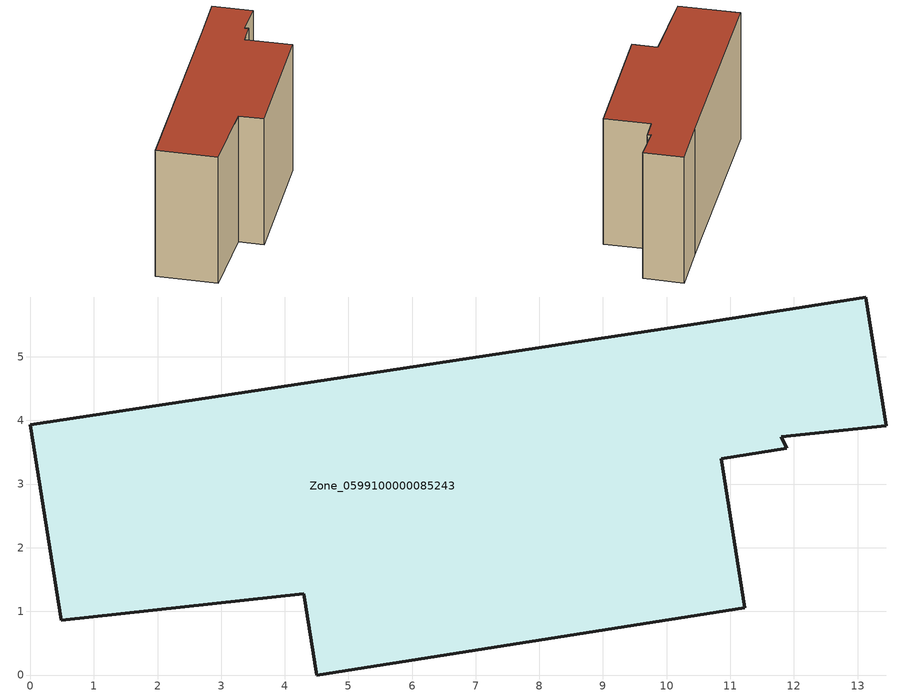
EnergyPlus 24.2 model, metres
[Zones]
Zone_0599100000085243
 floor ground (C_G): 11.23,1.06 4.5,0 4.3,1.28 0.49,0.86 0,3.93 10.59,5.54 13.13,5.94 13.45,3.92 11.8,3.74 11.89,3.56 10.86,3.4 z0
 wall outside (C_F): 13.45,3.92 13.13,5.94 10.59,5.54 0,3.93 0.49,0.86 4.3,1.28 4.5,0 11.23,1.06 10.86,3.4 11.89,3.56 11.8,3.74 13.45,3.92 z0:7.19
 roof outside (C_R): 11.23,1.06 10.86,3.4 11.89,3.56 11.8,3.74 13.45,3.92 13.13,5.94 10.59,5.54 0,3.93 0.49,0.86 4.3,1.28 4.5,0 z7.19
[BUILDING]
Pand.0599100000085243: North Axis=0; Terrain=City; Loads Convergence Tolerance Value=0.04; Temperature Convergence Tolerance Value=0.4; Solar Distribution=FullExterior; Maximum Number of Warmup Days=25; Minimum Number of Warmup Days=1
[Site:Location]
Rotterdam.The.Hague.AP_ZH_NLD Design_Conditions: Latitude=51.96; Longitude=4.45; Time Zone=1; Elevation=-4.5
[SITE:GROUNDTEMPERATURE:BUILDINGSURFACE]
18, 18, 18, 18, 18, 18, 18, 18, 18, 18, 18, 18
[MATERIAL] Thermal Absorptance=0.9; Solar Absorptance=0.7; Visible Absorptance=0.7
Name | Roughness | Thickness | Conductivity | Density | Specific Heat
G.TC.1946 | MediumSmooth | 0.15 | 1 | 540 | 1210
F.TC.1946 | Rough | 0.3 | 0.857143 | 1920 | 840
R.TC.1946 | MediumRough | 0.2 | 0.909091 | 1500 | 1000
[CONSTRUCTION]
C_G: G.TC.1946
C_F: F.TC.1946
C_R: R.TC.1946
[ZONE]
Zone_0599100000085243: Type=1; Multiplier=1; Ceiling Height=Autocalculate; Volume=Autocalculate; Floor Area=autocalculate; Part of Total Floor Area=Yes
[ZONEINFILTRATION:DESIGNFLOWRATE]
Infil_Zone_0599100000085243: Zone or ZoneList or Space or SpaceList=Zone_0599100000085243; Schedule=AlwaysOn; Design Flow Rate Calculation Method=Flow/Area; Flow Rate per Floor Area=0.003; Constant Term Coefficient=1; Temperature Term Coefficient=0; Velocity Term Coefficient=0; Velocity Squared Term Coefficient=0
[HVACTEMPLATE:ZONE:IDEALLOADSAIRSYSTEM]
Zone_0599100000085243: Maximum Heating Supply Air Temperature=50; Minimum Cooling Supply Air Temperature=13; Maximum Heating Supply Air Humidity Ratio=0.0156; Minimum Cooling Supply Air Humidity Ratio=0.0077; Heating Limit=NoLimit; Cooling Limit=NoLimit; Dehumidification Control Type=ConstantSensibleHeatRatio; Cooling Sensible Heat Ratio=0.7; Dehumidification Setpoint=60; Humidification Control Type=None; Humidification Setpoint=30; Outdoor Air Method=None; Outdoor Air Flow Rate per Person=0.00944; Outdoor Air Flow Rate per Zone Floor Area=0; Outdoor Air Flow Rate per Zone=0; Demand Controlled Ventilation Type=None; Outdoor Air Economizer Type=NoEconomizer; Heat Recovery Type=None; Sensible Heat Recovery Effectiveness=0.7; Latent Heat Recovery Effectiveness=0.65
[ZONECONTROL:THERMOSTAT]
ThermostatControl_Zone_0599100000085243: Zone or ZoneList=Zone_0599100000085243; Control Type Schedule=DualSetpointControlType; Control 1=Thermostat_Zone_0599100000085243; Temperature Difference Between Cutout And Setpoint=0
[THERMOSTATSETPOINT:DUALSETPOINT]
Thermostat_Zone_0599100000085243: Heating Setpoint Temperature Schedule=HeatingSetpoint_Zone_0599100000085243; Cooling Setpoint Temperature Schedule=CoolingSetpoint_Zone_0599100000085243
[SCHEDULE:COMPACT]
HeatingSetpoint_Zone_0599100000085243: Through: 12/31, For: AllDays, Until: 24:00, 21
CoolingSetpoint_Zone_0599100000085243: Through: 12/31, For: AllDays, Until: 24:00, 24
DualSetpointControlType: Through: 12/31, For: AllDays, Until: 24:00, 4
AlwaysOn: Through: 12/31, For: AllDays, Until: 24:00, 1
